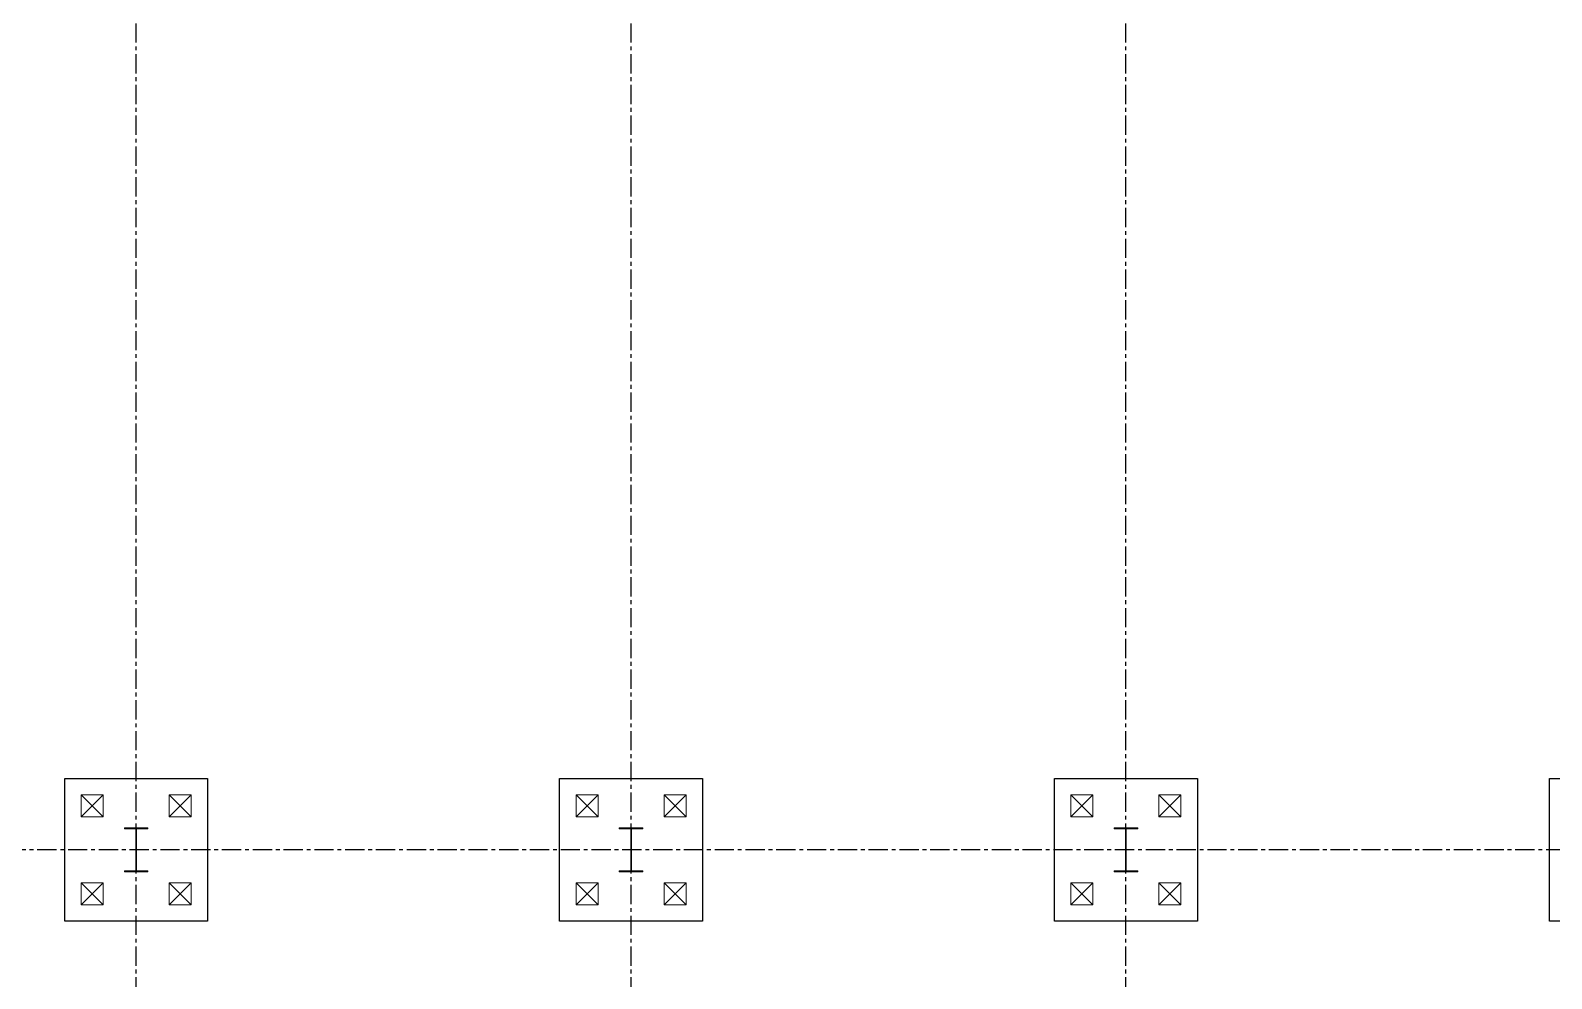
# Model space of a CAD drawing. Extents: x 782294 to 1727252, y -631030 to 17645.
# Drawn here: x 1055056 to 1082719, y -535813 to -518557 of the extents above; entities that cross this region are included whole.
import ezdxf

# ---------------------------------------------------------------- set-up
doc = ezdxf.new("R2010")
doc.units = 0
doc.linetypes.add('CENTER', pattern=[2, 1.25, -0.25, 0.25, -0.25])
for name, color, linetype in [('!ZN3-铝板幕墙-3', 3, 'Continuous'), ('A-AXIS-DP', 126, 'Continuous'), ('DOTE', 1, 'CENTER'), ('S-DOTE1', 140, 'CENTER'), ('S-HATCH1-W', 252, 'Continuous')]:
    doc.layers.add(name, color=color, linetype=linetype)
doc.layers.add('S-col', color=2, linetype='Continuous', lineweight=0)
doc.layers.add('S-zhuang', color=1, linetype='Continuous', lineweight=0)

# ---------------------------------------------------------------- blocks, each defined once
blk = doc.blocks.new('20250821100720')
at = {"layer": 'DOTE', "ltscale": 280}
for p, q in [((58000, -8180), (58000, 83777.4)), ((67000, -8180), (67000, 83777.4)), ((76000, -8180), (76000, 83777.4)), ((195431, 53850), (-7455.8, 53850))]:
    blk.add_line(p, q, dxfattribs=at)
blk = doc.blocks.new('S-ZHUANG-400')
at = {"layer": 'S-zhuang'}
for p, q in [((200, -200), (-200, 200)), ((-200, -200), (200, 200))]:
    blk.add_line(p, q, dxfattribs=at)
blk.add_lwpolyline([(-200, 200), (200, 200), (200, -200), (-200, -200)], close=True, dxfattribs=at)
blk = doc.blocks.new('CT4')
at = {"layer": 'S-DOTE1', "ltscale": 0.25}
for p, q in [((-99971, -169242), (-100091, -169242)), ((-100031, -169182), (-100031, -169302))]:
    blk.add_line(p, q, dxfattribs=at)
at = {"layer": 'S-HATCH1-W'}
blk.add_lwpolyline([(-101331, -170542), (-101331, -167942), (-98731, -167942), (-98731, -170542)], close=True, dxfattribs=at)
at = {"layer": 'S-zhuang', "rotation": 90}
for p in [(-100831, -168442), (-99231, -168442), (-100831, -170042), (-99231, -170042)]:
    blk.add_blockref('S-ZHUANG-400', p, dxfattribs=at)
blk = doc.blocks.new('A$C46867589')
at = {"layer": 'S-col'}
for points in [[(57785, 54250), (58215, 54250), (58215, 54232), (58006, 54232), (58006, 53468), (58215, 53468), (58215, 53450), (57785, 53450), (57785, 53468), (57994, 53468), (57994, 54232), (57785, 54232)], [(66785, 54250), (67215, 54250), (67215, 54232), (67006, 54232), (67006, 53468), (67215, 53468), (67215, 53450), (66785, 53450), (66785, 53468), (66994, 53468), (66994, 54232), (66785, 54232)], [(75785, 54250), (76215, 54250), (76215, 54232), (76006, 54232), (76006, 53468), (76215, 53468), (76215, 53450), (75785, 53450), (75785, 53468), (75994, 53468), (75994, 54232), (75785, 54232)]]:
    blk.add_lwpolyline(points, close=True, dxfattribs=at)
at = {"layer": 'S-zhuang'}
for p in [(158031, 223092), (167031, 223092), (176031, 223092), (185031, 223092)]:
    blk.add_blockref('CT4', p, dxfattribs=at)

msp = doc.modelspace()

# ---------------------------------------------------------------- block references
at = {"layer": '!ZN3-铝板幕墙-3', "ltscale": 1750}
msp.add_blockref('A$C46867589', (998978.7, -587318.4), dxfattribs=at)
at = {"layer": 'A-AXIS-DP', "ltscale": 2800}
msp.add_blockref('20250821100720', (998978.7, -587318.4), dxfattribs=at)

doc.saveas('drawing.dxf')
